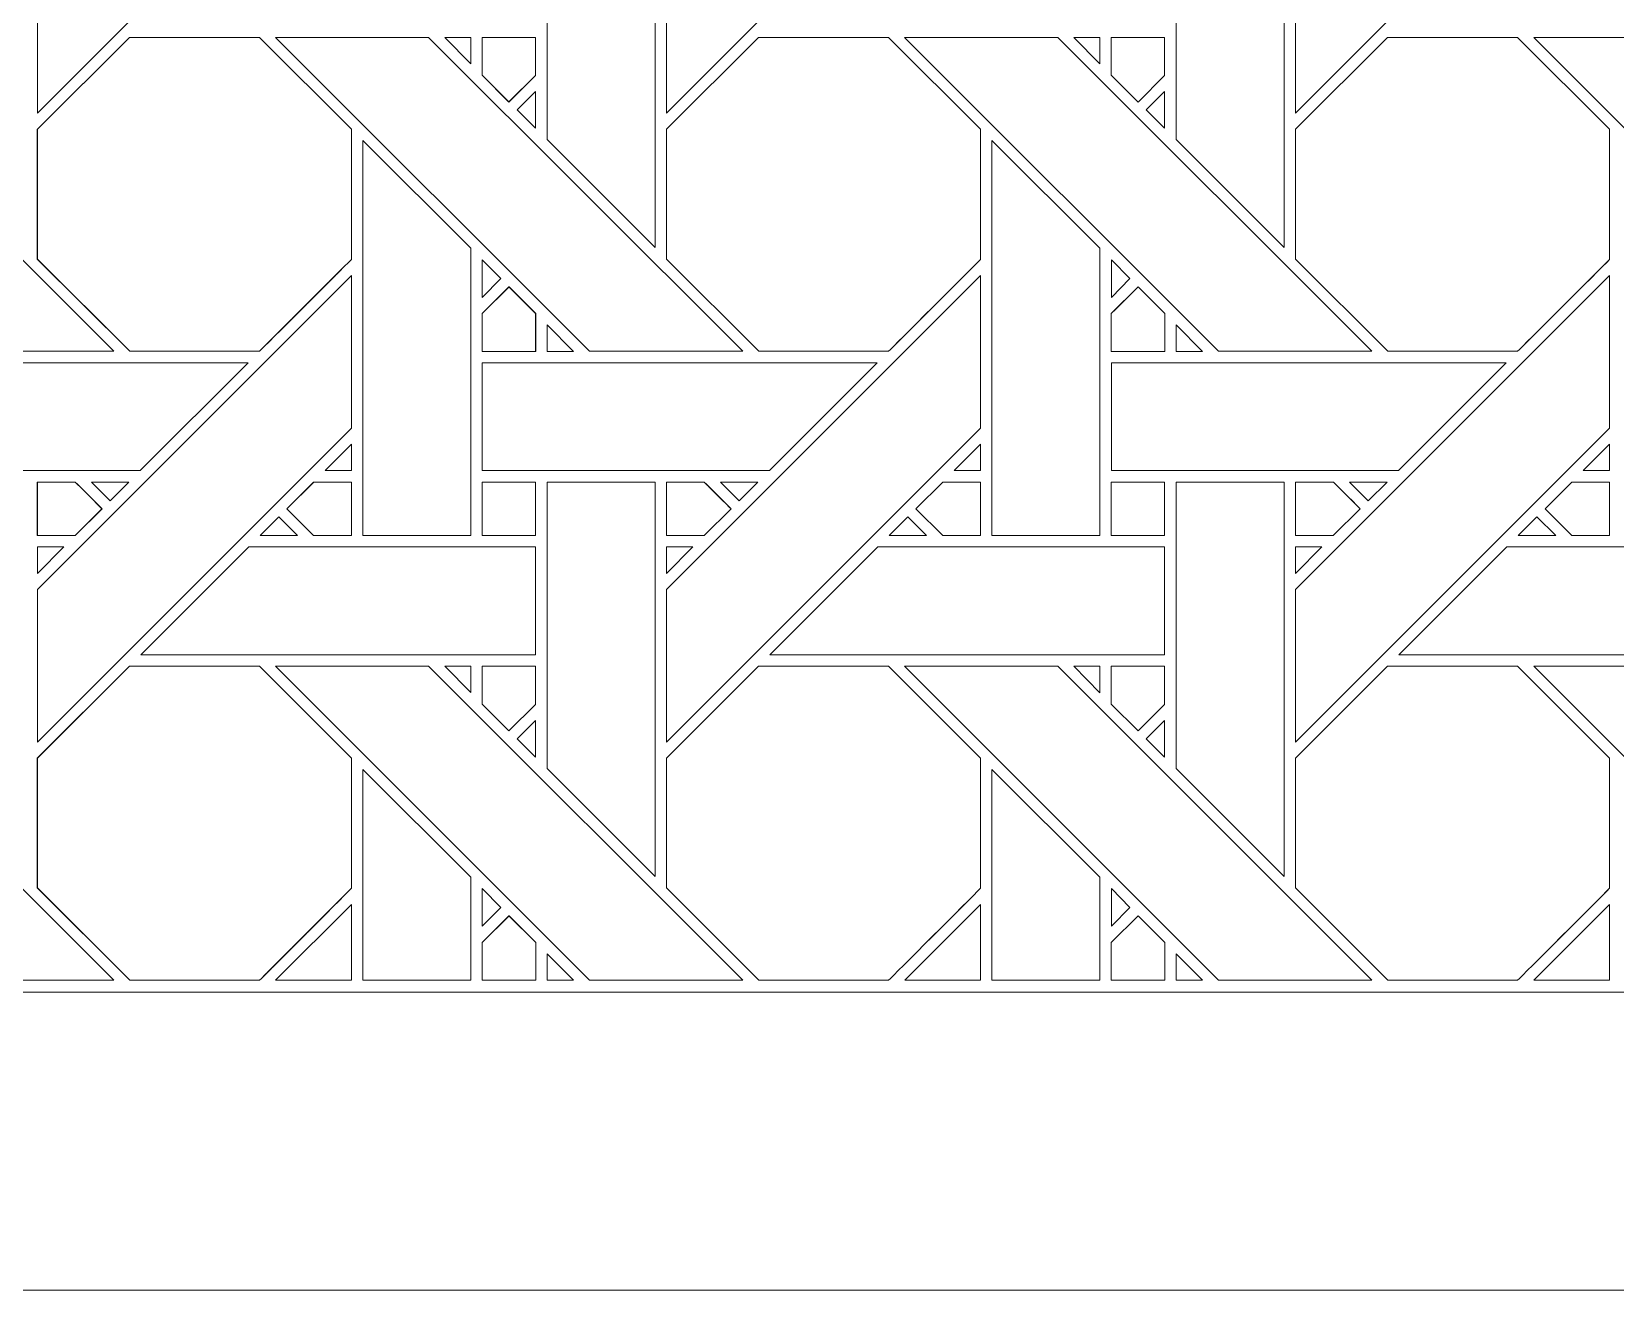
# Model space of a CAD drawing. Header units: inches. Extents: x 3.4 to 21.4, y 4.6 to 13.6.
# Drawn here: x 5.496 to 7.885, y 4.595 to 6.493 of the extents above; entities that cross this region are included whole.
import ezdxf

# ---------------------------------------------------------------- set-up
doc = ezdxf.new("R2010")
doc.units = ezdxf.units.IN
doc.header["$MEASUREMENT"] = 0
doc.layers.add('Design', color=7, linetype='Continuous', lineweight=0)

msp = doc.modelspace()

# ---------------------------------------------------------------- linework, layer by layer
at = {"layer": 'Design'}
for points, knots in [([(3.3829, 13.5948), (3.3829, 13.5948), (3.3829, 4.5948), (3.3829, 4.5948), (3.3829, 4.5948), (21.3829, 4.5948), (21.3829, 4.5948), (21.3829, 4.5948), (21.3829, 13.5948), (21.3829, 13.5948), (21.3829, 13.5948), (3.3829, 13.5948), (3.3829, 13.5948)], [0, 0, 0, 0, 1, 1, 1, 2, 2, 2, 3, 3, 3, 4, 4, 4, 4]), ([(3.8379, 13.1448), (3.8379, 13.1448), (3.8379, 5.0448), (3.8379, 5.0448), (3.8379, 5.0448), (20.9329, 5.0448), (20.9329, 5.0448), (20.9329, 5.0448), (20.9329, 13.1448), (20.9329, 13.1448), (20.9329, 13.1448), (3.8379, 13.1448), (3.8379, 13.1448)], [0, 0, 0, 0, 1, 1, 1, 2, 2, 2, 3, 3, 3, 4, 4, 4, 4]), ([(5.5049, 6.6007), (5.5049, 6.6007), (5.9786, 7.0743), (5.9786, 7.0743), (5.9786, 7.0743), (5.9786, 6.8442), (5.9786, 6.8442), (5.9786, 6.8442), (5.5049, 6.3706), (5.5049, 6.3706), (5.5049, 6.3706), (5.5049, 6.6007), (5.5049, 6.6007)], [0, 0, 0, 0, 1, 1, 1, 2, 2, 2, 3, 3, 3, 4, 4, 4, 4]), ([(6.4537, 6.6007), (6.4537, 6.6007), (6.9273, 7.0743), (6.9273, 7.0743), (6.9273, 7.0743), (6.9273, 6.8442), (6.9273, 6.8442), (6.9273, 6.8442), (6.4537, 6.3706), (6.4537, 6.3706), (6.4537, 6.3706), (6.4537, 6.6007), (6.4537, 6.6007)], [0, 0, 0, 0, 1, 1, 1, 2, 2, 2, 3, 3, 3, 4, 4, 4, 4]), ([(7.4024, 6.6007), (7.4024, 6.6007), (7.8761, 7.0743), (7.8761, 7.0743), (7.8761, 7.0743), (7.8761, 6.8442), (7.8761, 6.8442), (7.8761, 6.8442), (7.4024, 6.3706), (7.4024, 6.3706), (7.4024, 6.3706), (7.4024, 6.6007), (7.4024, 6.6007)], [0, 0, 0, 0, 1, 1, 1, 2, 2, 2, 3, 3, 3, 4, 4, 4, 4]), ([(6.4365, 6.7628), (6.4365, 6.7628), (6.4365, 6.1677), (6.4365, 6.1677), (6.4365, 6.1677), (6.2736, 6.3306), (6.2736, 6.3306), (6.2736, 6.3306), (6.2736, 6.7628), (6.2736, 6.7628), (6.2736, 6.7628), (6.4365, 6.7628), (6.4365, 6.7628)], [0, 0, 0, 0, 1, 1, 1, 2, 2, 2, 3, 3, 3, 4, 4, 4, 4]), ([(7.3853, 6.7628), (7.3853, 6.7628), (7.3853, 6.1677), (7.3853, 6.1677), (7.3853, 6.1677), (7.2223, 6.3306), (7.2223, 6.3306), (7.2223, 6.3306), (7.2223, 6.7628), (7.2223, 6.7628), (7.2223, 6.7628), (7.3853, 6.7628), (7.3853, 6.7628)], [0, 0, 0, 0, 1, 1, 1, 2, 2, 2, 3, 3, 3, 4, 4, 4, 4]), ([(4.9154, 6.4849), (4.9154, 6.4849), (5.1463, 6.4849), (5.1463, 6.4849), (5.1463, 6.4849), (5.62, 6.0113), (5.62, 6.0113), (5.62, 6.0113), (5.3889, 6.0113), (5.3889, 6.0113), (5.3889, 6.0113), (4.9154, 6.4849), (4.9154, 6.4849)], [0, 0, 0, 0, 1, 1, 1, 2, 2, 2, 3, 3, 3, 4, 4, 4, 4]), ([(5.8398, 6.0113), (5.8398, 6.0113), (5.6441, 6.0113), (5.6441, 6.0113), (5.6441, 6.0113), (5.5048, 6.1505), (5.5048, 6.1505), (5.5048, 6.1505), (5.5048, 6.3461), (5.5048, 6.3461), (5.5048, 6.3461), (5.6436, 6.4849), (5.6436, 6.4849), (5.6436, 6.4849), (5.8398, 6.4849), (5.8398, 6.4849), (5.8398, 6.4849), (5.9785, 6.3462), (5.9785, 6.3462), (5.9785, 6.3462), (5.9785, 6.1499), (5.9785, 6.1499), (5.9607, 6.132), (5.8488, 6.0203), (5.8398, 6.0113)], [0, 0, 0, 0, 1, 1, 1, 2, 2, 2, 3, 3, 3, 4, 4, 4, 5, 5, 5, 6, 6, 6, 7, 7, 7, 8, 8, 8, 8]), ([(5.5049, 6.1505), (5.5049, 6.1505), (5.5049, 6.3462), (5.5049, 6.3462), (5.5049, 6.3462), (5.6436, 6.4849), (5.6436, 6.4849), (5.6436, 6.4849), (5.8398, 6.4849), (5.8398, 6.4849), (5.8398, 6.4849), (5.9785, 6.3462), (5.9785, 6.3462), (5.9785, 6.3462), (5.9785, 6.1499), (5.9785, 6.1499), (5.9603, 6.1316), (5.8485, 6.02), (5.8398, 6.0113), (5.8398, 6.0113), (5.6441, 6.0113), (5.6441, 6.0113), (5.6441, 6.0113), (5.5049, 6.1505), (5.5049, 6.1505)], [0, 0, 0, 0, 1, 1, 1, 2, 2, 2, 3, 3, 3, 4, 4, 4, 5, 5, 5, 6, 6, 6, 7, 7, 7, 8, 8, 8, 8]), ([(5.8641, 6.4849), (5.8641, 6.4849), (6.095, 6.4849), (6.095, 6.4849), (6.095, 6.4849), (6.5687, 6.0113), (6.5687, 6.0113), (6.5687, 6.0113), (6.3377, 6.0113), (6.3377, 6.0113), (6.3377, 6.0113), (5.8641, 6.4849), (5.8641, 6.4849)], [0, 0, 0, 0, 1, 1, 1, 2, 2, 2, 3, 3, 3, 4, 4, 4, 4]), ([(6.1586, 6.4849), (6.1586, 6.4849), (6.1586, 6.4451), (6.1586, 6.4451), (6.1586, 6.4451), (6.1192, 6.4849), (6.1192, 6.4849), (6.1192, 6.4849), (6.1586, 6.4849), (6.1586, 6.4849)], [0, 0, 0, 0, 1, 1, 1, 2, 2, 2, 3, 3, 3, 3]), ([(6.256, 6.4849), (6.256, 6.4849), (6.256, 6.4273), (6.256, 6.4273), (6.256, 6.4273), (6.216, 6.3873), (6.216, 6.3873), (6.216, 6.3873), (6.1757, 6.4277), (6.1757, 6.4277), (6.1757, 6.4277), (6.1757, 6.4849), (6.1757, 6.4849), (6.1757, 6.4849), (6.256, 6.4849), (6.256, 6.4849)], [0, 0, 0, 0, 1, 1, 1, 2, 2, 2, 3, 3, 3, 4, 4, 4, 5, 5, 5, 5]), ([(6.2161, 6.3874), (6.2161, 6.3874), (6.1757, 6.4277), (6.1757, 6.4277), (6.1757, 6.4277), (6.1757, 6.4849), (6.1757, 6.4849), (6.1757, 6.4849), (6.256, 6.4849), (6.256, 6.4849), (6.256, 6.4849), (6.256, 6.4273), (6.256, 6.4273), (6.256, 6.4273), (6.2161, 6.3874), (6.2161, 6.3874)], [0, 0, 0, 0, 1, 1, 1, 2, 2, 2, 3, 3, 3, 4, 4, 4, 5, 5, 5, 5]), ([(6.5923, 6.4849), (6.5923, 6.4849), (6.7885, 6.4849), (6.7885, 6.4849), (6.7885, 6.4849), (6.9273, 6.3462), (6.9273, 6.3462), (6.9273, 6.3462), (6.9273, 6.1499), (6.9273, 6.1499), (6.9095, 6.132), (6.7976, 6.0203), (6.7886, 6.0113), (6.7886, 6.0113), (6.5929, 6.0113), (6.5929, 6.0113), (6.5929, 6.0113), (6.4536, 6.1505), (6.4536, 6.1505), (6.4536, 6.1505), (6.4536, 6.3462), (6.4536, 6.3462), (6.4536, 6.3462), (6.5923, 6.4849), (6.5923, 6.4849)], [0, 0, 0, 0, 1, 1, 1, 2, 2, 2, 3, 3, 3, 4, 4, 4, 5, 5, 5, 6, 6, 6, 7, 7, 7, 8, 8, 8, 8]), ([(6.4536, 6.1505), (6.4536, 6.1505), (6.4536, 6.3462), (6.4536, 6.3462), (6.4536, 6.3462), (6.5923, 6.4849), (6.5923, 6.4849), (6.5923, 6.4849), (6.7885, 6.4849), (6.7885, 6.4849), (6.7885, 6.4849), (6.9273, 6.3462), (6.9273, 6.3462), (6.9273, 6.3462), (6.9273, 6.1499), (6.9273, 6.1499), (6.9092, 6.1317), (6.7974, 6.0201), (6.7886, 6.0113), (6.7886, 6.0113), (6.5929, 6.0113), (6.5929, 6.0113), (6.5929, 6.0113), (6.4536, 6.1505), (6.4536, 6.1505)], [0, 0, 0, 0, 1, 1, 1, 2, 2, 2, 3, 3, 3, 4, 4, 4, 5, 5, 5, 6, 6, 6, 7, 7, 7, 8, 8, 8, 8]), ([(6.8128, 6.4849), (6.8128, 6.4849), (7.0438, 6.4849), (7.0438, 6.4849), (7.0438, 6.4849), (7.5174, 6.0113), (7.5174, 6.0113), (7.5174, 6.0113), (7.2864, 6.0113), (7.2864, 6.0113), (7.2864, 6.0113), (6.8128, 6.4849), (6.8128, 6.4849)], [0, 0, 0, 0, 1, 1, 1, 2, 2, 2, 3, 3, 3, 4, 4, 4, 4]), ([(7.1073, 6.4849), (7.1073, 6.4849), (7.1073, 6.4451), (7.1073, 6.4451), (7.1073, 6.4451), (7.0679, 6.4849), (7.0679, 6.4849), (7.0679, 6.4849), (7.1073, 6.4849), (7.1073, 6.4849)], [0, 0, 0, 0, 1, 1, 1, 2, 2, 2, 3, 3, 3, 3]), ([(7.2047, 6.4849), (7.2047, 6.4849), (7.2047, 6.4273), (7.2047, 6.4273), (7.2047, 6.4273), (7.1648, 6.3873), (7.1648, 6.3873), (7.1648, 6.3873), (7.1245, 6.4277), (7.1245, 6.4277), (7.1245, 6.4277), (7.1245, 6.4849), (7.1245, 6.4849), (7.1245, 6.4849), (7.2047, 6.4849), (7.2047, 6.4849)], [0, 0, 0, 0, 1, 1, 1, 2, 2, 2, 3, 3, 3, 4, 4, 4, 5, 5, 5, 5]), ([(7.1648, 6.3873), (7.1648, 6.3873), (7.1245, 6.4277), (7.1245, 6.4277), (7.1245, 6.4277), (7.1245, 6.4849), (7.1245, 6.4849), (7.1245, 6.4849), (7.2047, 6.4849), (7.2047, 6.4849), (7.2047, 6.4849), (7.2047, 6.4273), (7.2047, 6.4273), (7.2047, 6.4273), (7.1648, 6.3873), (7.1648, 6.3873)], [0, 0, 0, 0, 1, 1, 1, 2, 2, 2, 3, 3, 3, 4, 4, 4, 5, 5, 5, 5]), ([(7.5411, 6.4849), (7.5411, 6.4849), (7.7373, 6.4849), (7.7373, 6.4849), (7.7373, 6.4849), (7.876, 6.3462), (7.876, 6.3462), (7.876, 6.3462), (7.876, 6.1499), (7.876, 6.1499), (7.8582, 6.132), (7.7463, 6.0203), (7.7373, 6.0113), (7.7373, 6.0113), (7.5416, 6.0113), (7.5416, 6.0113), (7.5416, 6.0113), (7.4023, 6.1505), (7.4023, 6.1505), (7.4023, 6.1505), (7.4023, 6.3462), (7.4023, 6.3462), (7.4023, 6.3462), (7.5411, 6.4849), (7.5411, 6.4849)], [0, 0, 0, 0, 1, 1, 1, 2, 2, 2, 3, 3, 3, 4, 4, 4, 5, 5, 5, 6, 6, 6, 7, 7, 7, 8, 8, 8, 8]), ([(7.4023, 6.1505), (7.4023, 6.1505), (7.4023, 6.3462), (7.4023, 6.3462), (7.4023, 6.3462), (7.5411, 6.4849), (7.5411, 6.4849), (7.5411, 6.4849), (7.7373, 6.4849), (7.7373, 6.4849), (7.7373, 6.4849), (7.876, 6.3462), (7.876, 6.3462), (7.876, 6.3462), (7.876, 6.1499), (7.876, 6.1499), (7.858, 6.1318), (7.7461, 6.0201), (7.7373, 6.0113), (7.7373, 6.0113), (7.5416, 6.0113), (7.5416, 6.0113), (7.5416, 6.0113), (7.4023, 6.1505), (7.4023, 6.1505)], [0, 0, 0, 0, 1, 1, 1, 2, 2, 2, 3, 3, 3, 4, 4, 4, 5, 5, 5, 6, 6, 6, 7, 7, 7, 8, 8, 8, 8]), ([(7.7616, 6.4849), (7.7616, 6.4849), (7.9925, 6.4849), (7.9925, 6.4849), (7.9925, 6.4849), (8.4661, 6.0113), (8.4661, 6.0113), (8.4661, 6.0113), (8.2351, 6.0113), (8.2351, 6.0113), (8.2351, 6.0113), (7.7616, 6.4849), (7.7616, 6.4849)], [0, 0, 0, 0, 1, 1, 1, 2, 2, 2, 3, 3, 3, 4, 4, 4, 4]), ([(6.2561, 6.4031), (6.2561, 6.4031), (6.2561, 6.3479), (6.2561, 6.3479), (6.2561, 6.3479), (6.2283, 6.3753), (6.2283, 6.3753), (6.2283, 6.3753), (6.2561, 6.4031), (6.2561, 6.4031)], [0, 0, 0, 0, 1, 1, 1, 2, 2, 2, 3, 3, 3, 3]), ([(7.2048, 6.4031), (7.2048, 6.4031), (7.2048, 6.3479), (7.2048, 6.3479), (7.2048, 6.3479), (7.177, 6.3753), (7.177, 6.3753), (7.177, 6.3753), (7.2048, 6.4031), (7.2048, 6.4031)], [0, 0, 0, 0, 1, 1, 1, 2, 2, 2, 3, 3, 3, 3]), ([(6.1585, 6.1669), (6.1585, 6.1669), (6.1585, 5.7333), (6.1585, 5.7333), (6.1585, 5.7333), (5.9957, 5.7333), (5.9957, 5.7333), (5.9957, 5.7333), (5.9957, 6.3291), (5.9957, 6.3291), (5.9957, 6.3291), (6.1585, 6.1669), (6.1585, 6.1669)], [0, 0, 0, 0, 1, 1, 1, 2, 2, 2, 3, 3, 3, 4, 4, 4, 4]), ([(7.1072, 6.1669), (7.1072, 6.1669), (7.1072, 5.7333), (7.1072, 5.7333), (7.1072, 5.7333), (6.9445, 5.7333), (6.9445, 5.7333), (6.9445, 5.7333), (6.9445, 6.3291), (6.9445, 6.3291), (6.9445, 6.3291), (7.1072, 6.1669), (7.1072, 6.1669)], [0, 0, 0, 0, 1, 1, 1, 2, 2, 2, 3, 3, 3, 4, 4, 4, 4]), ([(6.1758, 6.0927), (6.1758, 6.0927), (6.1758, 6.1495), (6.1758, 6.1495), (6.1758, 6.1495), (6.204, 6.1209), (6.204, 6.1209), (6.204, 6.1209), (6.1758, 6.0927), (6.1758, 6.0927)], [0, 0, 0, 0, 1, 1, 1, 2, 2, 2, 3, 3, 3, 3]), ([(7.1246, 6.0927), (7.1246, 6.0927), (7.1246, 6.1495), (7.1246, 6.1495), (7.1246, 6.1495), (7.1527, 6.1209), (7.1527, 6.1209), (7.1527, 6.1209), (7.1246, 6.0927), (7.1246, 6.0927)], [0, 0, 0, 0, 1, 1, 1, 2, 2, 2, 3, 3, 3, 3]), ([(5.5049, 5.6519), (5.5049, 5.6519), (5.9786, 6.1255), (5.9786, 6.1255), (5.9786, 6.1255), (5.9786, 5.8955), (5.9786, 5.8955), (5.9786, 5.8955), (5.5049, 5.4218), (5.5049, 5.4218), (5.5049, 5.4218), (5.5049, 5.6519), (5.5049, 5.6519)], [0, 0, 0, 0, 1, 1, 1, 2, 2, 2, 3, 3, 3, 4, 4, 4, 4]), ([(6.4537, 5.6519), (6.4537, 5.6519), (6.9273, 6.1255), (6.9273, 6.1255), (6.9273, 6.1255), (6.9273, 5.8955), (6.9273, 5.8955), (6.9273, 5.8955), (6.4537, 5.4218), (6.4537, 5.4218), (6.4537, 5.4218), (6.4537, 5.6519), (6.4537, 5.6519)], [0, 0, 0, 0, 1, 1, 1, 2, 2, 2, 3, 3, 3, 4, 4, 4, 4]), ([(7.4024, 5.6519), (7.4024, 5.6519), (7.8761, 6.1255), (7.8761, 6.1255), (7.8761, 6.1255), (7.8761, 5.8955), (7.8761, 5.8955), (7.8761, 5.8955), (7.4024, 5.4218), (7.4024, 5.4218), (7.4024, 5.4218), (7.4024, 5.6519), (7.4024, 5.6519)], [0, 0, 0, 0, 1, 1, 1, 2, 2, 2, 3, 3, 3, 4, 4, 4, 4]), ([(6.1757, 6.011), (6.1757, 6.011), (6.1757, 6.0683), (6.1757, 6.0683), (6.1757, 6.0683), (6.216, 6.1086), (6.216, 6.1086), (6.216, 6.1086), (6.2563, 6.0683), (6.2563, 6.0683), (6.2563, 6.0683), (6.2563, 6.011), (6.2563, 6.011), (6.2563, 6.011), (6.1757, 6.011), (6.1757, 6.011)], [0, 0, 0, 0, 1, 1, 1, 2, 2, 2, 3, 3, 3, 4, 4, 4, 5, 5, 5, 5]), ([(6.2162, 6.1086), (6.2162, 6.1086), (6.2565, 6.0683), (6.2565, 6.0683), (6.2565, 6.0683), (6.2565, 6.011), (6.2565, 6.011), (6.2565, 6.011), (6.1758, 6.011), (6.1758, 6.011), (6.1758, 6.011), (6.1758, 6.0683), (6.1758, 6.0683), (6.1758, 6.0683), (6.2162, 6.1086), (6.2162, 6.1086)], [0, 0, 0, 0, 1, 1, 1, 2, 2, 2, 3, 3, 3, 4, 4, 4, 5, 5, 5, 5]), ([(7.1245, 6.011), (7.1245, 6.011), (7.1245, 6.0683), (7.1245, 6.0683), (7.1245, 6.0683), (7.1648, 6.1086), (7.1648, 6.1086), (7.1648, 6.1086), (7.2051, 6.0683), (7.2051, 6.0683), (7.2051, 6.0683), (7.2051, 6.011), (7.2051, 6.011), (7.2051, 6.011), (7.1245, 6.011), (7.1245, 6.011)], [0, 0, 0, 0, 1, 1, 1, 2, 2, 2, 3, 3, 3, 4, 4, 4, 5, 5, 5, 5]), ([(7.1309, 6.0746), (7.1309, 6.0746), (7.1648, 6.1086), (7.1648, 6.1086), (7.1648, 6.1086), (7.2051, 6.0683), (7.2051, 6.0683), (7.2051, 6.0683), (7.2051, 6.011), (7.2051, 6.011), (7.2051, 6.011), (7.1245, 6.011), (7.1245, 6.011), (7.1245, 6.011), (7.1245, 6.0683), (7.1245, 6.0683), (7.1245, 6.0683), (7.1309, 6.0746), (7.1309, 6.0746)], [0, 0, 0, 0, 1, 1, 1, 2, 2, 2, 3, 3, 3, 4, 4, 4, 5, 5, 5, 6, 6, 6, 6]), ([(6.3134, 6.0112), (6.3134, 6.0112), (6.2737, 6.0112), (6.2737, 6.0112), (6.2737, 6.0112), (6.2737, 6.051), (6.2737, 6.051), (6.2737, 6.051), (6.3134, 6.0112), (6.3134, 6.0112)], [0, 0, 0, 0, 1, 1, 1, 2, 2, 2, 3, 3, 3, 3]), ([(7.2622, 6.0112), (7.2622, 6.0112), (7.2225, 6.0112), (7.2225, 6.0112), (7.2225, 6.0112), (7.2225, 6.051), (7.2225, 6.051), (7.2225, 6.051), (7.2622, 6.0112), (7.2622, 6.0112)], [0, 0, 0, 0, 1, 1, 1, 2, 2, 2, 3, 3, 3, 3]), ([(5.2271, 5.8313), (5.2271, 5.8313), (5.2271, 5.994), (5.2271, 5.994), (5.2271, 5.994), (5.8228, 5.994), (5.8228, 5.994), (5.8228, 5.994), (5.6601, 5.8313), (5.6601, 5.8313), (5.6601, 5.8313), (5.2271, 5.8313), (5.2271, 5.8313)], [0, 0, 0, 0, 1, 1, 1, 2, 2, 2, 3, 3, 3, 4, 4, 4, 4]), ([(6.1758, 5.8313), (6.1758, 5.8313), (6.1758, 5.994), (6.1758, 5.994), (6.1758, 5.994), (6.7715, 5.994), (6.7715, 5.994), (6.7715, 5.994), (6.6088, 5.8313), (6.6088, 5.8313), (6.6088, 5.8313), (6.1758, 5.8313), (6.1758, 5.8313)], [0, 0, 0, 0, 1, 1, 1, 2, 2, 2, 3, 3, 3, 4, 4, 4, 4]), ([(7.1246, 5.8313), (7.1246, 5.8313), (7.1246, 5.994), (7.1246, 5.994), (7.1246, 5.994), (7.7202, 5.994), (7.7202, 5.994), (7.7202, 5.994), (7.5575, 5.8313), (7.5575, 5.8313), (7.5575, 5.8313), (7.1246, 5.8313), (7.1246, 5.8313)], [0, 0, 0, 0, 1, 1, 1, 2, 2, 2, 3, 3, 3, 4, 4, 4, 4]), ([(5.9389, 5.8313), (5.9389, 5.8313), (5.9786, 5.8711), (5.9786, 5.8711), (5.9786, 5.8711), (5.9786, 5.8313), (5.9786, 5.8313), (5.9786, 5.8313), (5.9389, 5.8313), (5.9389, 5.8313)], [0, 0, 0, 0, 1, 1, 1, 2, 2, 2, 3, 3, 3, 3]), ([(6.8876, 5.8313), (6.8876, 5.8313), (6.9273, 5.8711), (6.9273, 5.8711), (6.9273, 5.8711), (6.9273, 5.8313), (6.9273, 5.8313), (6.9273, 5.8313), (6.8876, 5.8313), (6.8876, 5.8313)], [0, 0, 0, 0, 1, 1, 1, 2, 2, 2, 3, 3, 3, 3]), ([(7.8363, 5.8313), (7.8363, 5.8313), (7.8761, 5.8711), (7.8761, 5.8711), (7.8761, 5.8711), (7.8761, 5.8313), (7.8761, 5.8313), (7.8761, 5.8313), (7.8363, 5.8313), (7.8363, 5.8313)], [0, 0, 0, 0, 1, 1, 1, 2, 2, 2, 3, 3, 3, 3]), ([(5.5048, 5.7332), (5.5048, 5.7332), (5.5048, 5.814), (5.5048, 5.814), (5.5048, 5.814), (5.5619, 5.814), (5.5619, 5.814), (5.567, 5.8089), (5.5978, 5.7781), (5.6022, 5.7736), (5.6022, 5.7736), (5.5618, 5.7332), (5.5618, 5.7332), (5.5618, 5.7332), (5.5048, 5.7332), (5.5048, 5.7332)], [0, 0, 0, 0, 1, 1, 1, 2, 2, 2, 3, 3, 3, 4, 4, 4, 5, 5, 5, 5]), ([(5.5049, 5.7333), (5.5049, 5.7333), (5.5049, 5.814), (5.5049, 5.814), (5.5049, 5.814), (5.562, 5.814), (5.562, 5.814), (5.5677, 5.8084), (5.6024, 5.7737), (5.6024, 5.7737), (5.6024, 5.7737), (5.5619, 5.7333), (5.5619, 5.7333), (5.5619, 5.7333), (5.5049, 5.7333), (5.5049, 5.7333)], [0, 0, 0, 0, 1, 1, 1, 2, 2, 2, 3, 3, 3, 4, 4, 4, 5, 5, 5, 5]), ([(5.5864, 5.814), (5.5864, 5.814), (5.6428, 5.814), (5.6428, 5.814), (5.6428, 5.814), (5.6146, 5.7859), (5.6146, 5.7859), (5.6146, 5.7859), (5.5864, 5.814), (5.5864, 5.814)], [0, 0, 0, 0, 1, 1, 1, 2, 2, 2, 3, 3, 3, 3]), ([(5.9214, 5.7332), (5.9214, 5.7332), (5.881, 5.7736), (5.881, 5.7736), (5.881, 5.7736), (5.9214, 5.814), (5.9214, 5.814), (5.9214, 5.814), (5.9785, 5.814), (5.9785, 5.814), (5.9785, 5.814), (5.9785, 5.7332), (5.9785, 5.7332), (5.9785, 5.7332), (5.9214, 5.7332), (5.9214, 5.7332)], [0, 0, 0, 0, 1, 1, 1, 2, 2, 2, 3, 3, 3, 4, 4, 4, 5, 5, 5, 5]), ([(5.8811, 5.7736), (5.8811, 5.7736), (5.9216, 5.8141), (5.9216, 5.8141), (5.9216, 5.8141), (5.9786, 5.8141), (5.9786, 5.8141), (5.9786, 5.8141), (5.9786, 5.7333), (5.9786, 5.7333), (5.9786, 5.7333), (5.9215, 5.7333), (5.9215, 5.7333), (5.9215, 5.7333), (5.8811, 5.7736), (5.8811, 5.7736)], [0, 0, 0, 0, 1, 1, 1, 2, 2, 2, 3, 3, 3, 4, 4, 4, 5, 5, 5, 5]), ([(6.1758, 5.7333), (6.1758, 5.7333), (6.1758, 5.814), (6.1758, 5.814), (6.1758, 5.814), (6.256, 5.814), (6.256, 5.814), (6.256, 5.814), (6.256, 5.7333), (6.256, 5.7333), (6.256, 5.7333), (6.1758, 5.7333), (6.1758, 5.7333)], [0, 0, 0, 0, 1, 1, 1, 2, 2, 2, 3, 3, 3, 4, 4, 4, 4]), ([(6.1758, 5.814), (6.1758, 5.814), (6.256, 5.814), (6.256, 5.814), (6.256, 5.814), (6.256, 5.7333), (6.256, 5.7333), (6.256, 5.7333), (6.1758, 5.7333), (6.1758, 5.7333), (6.1758, 5.7333), (6.1758, 5.814), (6.1758, 5.814)], [0, 0, 0, 0, 1, 1, 1, 2, 2, 2, 3, 3, 3, 4, 4, 4, 4]), ([(6.4365, 5.814), (6.4365, 5.814), (6.4365, 5.2189), (6.4365, 5.2189), (6.4365, 5.2189), (6.2736, 5.3818), (6.2736, 5.3818), (6.2736, 5.3818), (6.2736, 5.814), (6.2736, 5.814), (6.2736, 5.814), (6.4365, 5.814), (6.4365, 5.814)], [0, 0, 0, 0, 1, 1, 1, 2, 2, 2, 3, 3, 3, 4, 4, 4, 4]), ([(6.5107, 5.814), (6.5158, 5.8089), (6.5466, 5.7781), (6.551, 5.7737), (6.551, 5.7737), (6.5106, 5.7332), (6.5106, 5.7332), (6.5106, 5.7332), (6.4536, 5.7332), (6.4536, 5.7332), (6.4536, 5.7332), (6.4536, 5.814), (6.4536, 5.814), (6.4536, 5.814), (6.5107, 5.814), (6.5107, 5.814)], [0, 0, 0, 0, 1, 1, 1, 2, 2, 2, 3, 3, 3, 4, 4, 4, 5, 5, 5, 5]), ([(6.4536, 5.814), (6.4536, 5.814), (6.5107, 5.814), (6.5107, 5.814), (6.516, 5.8087), (6.5468, 5.7778), (6.551, 5.7737), (6.551, 5.7737), (6.5106, 5.7332), (6.5106, 5.7332), (6.5106, 5.7332), (6.4536, 5.7332), (6.4536, 5.7332), (6.4536, 5.7332), (6.4536, 5.814), (6.4536, 5.814)], [0, 0, 0, 0, 1, 1, 1, 2, 2, 2, 3, 3, 3, 4, 4, 4, 5, 5, 5, 5]), ([(6.5916, 5.814), (6.5916, 5.814), (6.5633, 5.7859), (6.5633, 5.7859), (6.5633, 5.7859), (6.5351, 5.814), (6.5351, 5.814), (6.5351, 5.814), (6.5916, 5.814), (6.5916, 5.814)], [0, 0, 0, 0, 1, 1, 1, 2, 2, 2, 3, 3, 3, 3]), ([(6.8702, 5.7332), (6.8702, 5.7332), (6.8298, 5.7736), (6.8298, 5.7736), (6.8298, 5.7736), (6.8702, 5.814), (6.8702, 5.814), (6.8702, 5.814), (6.9273, 5.814), (6.9273, 5.814), (6.9273, 5.814), (6.9273, 5.7332), (6.9273, 5.7332), (6.9273, 5.7332), (6.8702, 5.7332), (6.8702, 5.7332)], [0, 0, 0, 0, 1, 1, 1, 2, 2, 2, 3, 3, 3, 4, 4, 4, 5, 5, 5, 5]), ([(6.8298, 5.7736), (6.8298, 5.7736), (6.8702, 5.814), (6.8702, 5.814), (6.8702, 5.814), (6.9273, 5.814), (6.9273, 5.814), (6.9273, 5.814), (6.9273, 5.7332), (6.9273, 5.7332), (6.9273, 5.7332), (6.8702, 5.7332), (6.8702, 5.7332), (6.8702, 5.7332), (6.8298, 5.7736), (6.8298, 5.7736)], [0, 0, 0, 0, 1, 1, 1, 2, 2, 2, 3, 3, 3, 4, 4, 4, 5, 5, 5, 5]), ([(7.1245, 5.7332), (7.1245, 5.7332), (7.1245, 5.814), (7.1245, 5.814), (7.1245, 5.814), (7.2047, 5.814), (7.2047, 5.814), (7.2047, 5.814), (7.2047, 5.7332), (7.2047, 5.7332), (7.2047, 5.7332), (7.1245, 5.7332), (7.1245, 5.7332)], [0, 0, 0, 0, 1, 1, 1, 2, 2, 2, 3, 3, 3, 4, 4, 4, 4]), ([(7.2047, 5.814), (7.2047, 5.814), (7.2047, 5.7332), (7.2047, 5.7332), (7.2047, 5.7332), (7.1245, 5.7332), (7.1245, 5.7332), (7.1245, 5.7332), (7.1245, 5.814), (7.1245, 5.814), (7.1245, 5.814), (7.2047, 5.814), (7.2047, 5.814)], [0, 0, 0, 0, 1, 1, 1, 2, 2, 2, 3, 3, 3, 4, 4, 4, 4]), ([(7.3853, 5.814), (7.3853, 5.814), (7.3853, 5.2189), (7.3853, 5.2189), (7.3853, 5.2189), (7.2223, 5.3818), (7.2223, 5.3818), (7.2223, 5.3818), (7.2223, 5.814), (7.2223, 5.814), (7.2223, 5.814), (7.3853, 5.814), (7.3853, 5.814)], [0, 0, 0, 0, 1, 1, 1, 2, 2, 2, 3, 3, 3, 4, 4, 4, 4]), ([(7.4594, 5.814), (7.4646, 5.8089), (7.4953, 5.7781), (7.4998, 5.7737), (7.4998, 5.7737), (7.4593, 5.7332), (7.4593, 5.7332), (7.4593, 5.7332), (7.4023, 5.7332), (7.4023, 5.7332), (7.4023, 5.7332), (7.4023, 5.814), (7.4023, 5.814), (7.4023, 5.814), (7.4594, 5.814), (7.4594, 5.814)], [0, 0, 0, 0, 1, 1, 1, 2, 2, 2, 3, 3, 3, 4, 4, 4, 5, 5, 5, 5]), ([(7.4023, 5.814), (7.4023, 5.814), (7.4594, 5.814), (7.4594, 5.814), (7.4651, 5.8084), (7.4998, 5.7737), (7.4998, 5.7737), (7.4998, 5.7737), (7.4593, 5.7332), (7.4593, 5.7332), (7.4593, 5.7332), (7.4023, 5.7332), (7.4023, 5.7332), (7.4023, 5.7332), (7.4023, 5.814), (7.4023, 5.814)], [0, 0, 0, 0, 1, 1, 1, 2, 2, 2, 3, 3, 3, 4, 4, 4, 5, 5, 5, 5]), ([(7.5403, 5.814), (7.5403, 5.814), (7.512, 5.7859), (7.512, 5.7859), (7.512, 5.7859), (7.4838, 5.814), (7.4838, 5.814), (7.4838, 5.814), (7.5403, 5.814), (7.5403, 5.814)], [0, 0, 0, 0, 1, 1, 1, 2, 2, 2, 3, 3, 3, 3]), ([(7.876, 5.814), (7.876, 5.814), (7.876, 5.7332), (7.876, 5.7332), (7.876, 5.7332), (7.8189, 5.7332), (7.8189, 5.7332), (7.8189, 5.7332), (7.7786, 5.7736), (7.7786, 5.7736), (7.7786, 5.7736), (7.819, 5.814), (7.819, 5.814), (7.819, 5.814), (7.876, 5.814), (7.876, 5.814)], [0, 0, 0, 0, 1, 1, 1, 2, 2, 2, 3, 3, 3, 4, 4, 4, 5, 5, 5, 5]), ([(7.7786, 5.7736), (7.7786, 5.7736), (7.819, 5.814), (7.819, 5.814), (7.819, 5.814), (7.876, 5.814), (7.876, 5.814), (7.876, 5.814), (7.876, 5.7332), (7.876, 5.7332), (7.876, 5.7332), (7.8189, 5.7332), (7.8189, 5.7332), (7.8189, 5.7332), (7.7786, 5.7736), (7.7786, 5.7736)], [0, 0, 0, 0, 1, 1, 1, 2, 2, 2, 3, 3, 3, 4, 4, 4, 5, 5, 5, 5]), ([(5.8973, 5.7333), (5.8973, 5.7333), (5.8408, 5.7333), (5.8408, 5.7333), (5.8408, 5.7333), (5.869, 5.7615), (5.869, 5.7615), (5.869, 5.7615), (5.8973, 5.7333), (5.8973, 5.7333)], [0, 0, 0, 0, 1, 1, 1, 2, 2, 2, 3, 3, 3, 3]), ([(6.846, 5.7333), (6.846, 5.7333), (6.7895, 5.7333), (6.7895, 5.7333), (6.7895, 5.7333), (6.8178, 5.7615), (6.8178, 5.7615), (6.8178, 5.7615), (6.846, 5.7333), (6.846, 5.7333)], [0, 0, 0, 0, 1, 1, 1, 2, 2, 2, 3, 3, 3, 3]), ([(7.7947, 5.7333), (7.7947, 5.7333), (7.7382, 5.7333), (7.7382, 5.7333), (7.7382, 5.7333), (7.7665, 5.7615), (7.7665, 5.7615), (7.7665, 5.7615), (7.7947, 5.7333), (7.7947, 5.7333)], [0, 0, 0, 0, 1, 1, 1, 2, 2, 2, 3, 3, 3, 3]), ([(5.5448, 5.7161), (5.5448, 5.7161), (5.5049, 5.6763), (5.5049, 5.6763), (5.5049, 5.6763), (5.5049, 5.7161), (5.5049, 5.7161), (5.5049, 5.7161), (5.5448, 5.7161), (5.5448, 5.7161)], [0, 0, 0, 0, 1, 1, 1, 2, 2, 2, 3, 3, 3, 3]), ([(5.6608, 5.5533), (5.6608, 5.5533), (5.8236, 5.7161), (5.8236, 5.7161), (5.8236, 5.7161), (6.2561, 5.7161), (6.2561, 5.7161), (6.2561, 5.7161), (6.2561, 5.5533), (6.2561, 5.5533), (6.2561, 5.5533), (5.6608, 5.5533), (5.6608, 5.5533)], [0, 0, 0, 0, 1, 1, 1, 2, 2, 2, 3, 3, 3, 4, 4, 4, 4]), ([(6.4935, 5.7161), (6.4935, 5.7161), (6.4537, 5.6763), (6.4537, 5.6763), (6.4537, 5.6763), (6.4537, 5.7161), (6.4537, 5.7161), (6.4537, 5.7161), (6.4935, 5.7161), (6.4935, 5.7161)], [0, 0, 0, 0, 1, 1, 1, 2, 2, 2, 3, 3, 3, 3]), ([(6.6095, 5.5533), (6.6095, 5.5533), (6.7724, 5.7161), (6.7724, 5.7161), (6.7724, 5.7161), (7.2048, 5.7161), (7.2048, 5.7161), (7.2048, 5.7161), (7.2048, 5.5533), (7.2048, 5.5533), (7.2048, 5.5533), (6.6095, 5.5533), (6.6095, 5.5533)], [0, 0, 0, 0, 1, 1, 1, 2, 2, 2, 3, 3, 3, 4, 4, 4, 4]), ([(7.4422, 5.7161), (7.4422, 5.7161), (7.4024, 5.6763), (7.4024, 5.6763), (7.4024, 5.6763), (7.4024, 5.7161), (7.4024, 5.7161), (7.4024, 5.7161), (7.4422, 5.7161), (7.4422, 5.7161)], [0, 0, 0, 0, 1, 1, 1, 2, 2, 2, 3, 3, 3, 3]), ([(7.5582, 5.5533), (7.5582, 5.5533), (7.7211, 5.7161), (7.7211, 5.7161), (7.7211, 5.7161), (8.1535, 5.7161), (8.1535, 5.7161), (8.1535, 5.7161), (8.1535, 5.5533), (8.1535, 5.5533), (8.1535, 5.5533), (7.5582, 5.5533), (7.5582, 5.5533)], [0, 0, 0, 0, 1, 1, 1, 2, 2, 2, 3, 3, 3, 4, 4, 4, 4]), ([(4.9154, 5.5362), (4.9154, 5.5362), (5.1463, 5.5362), (5.1463, 5.5362), (5.1463, 5.5362), (5.62, 5.0625), (5.62, 5.0625), (5.62, 5.0625), (5.3889, 5.0625), (5.3889, 5.0625), (5.3889, 5.0625), (4.9154, 5.5362), (4.9154, 5.5362)], [0, 0, 0, 0, 1, 1, 1, 2, 2, 2, 3, 3, 3, 4, 4, 4, 4]), ([(5.6436, 5.5361), (5.6436, 5.5361), (5.8398, 5.5361), (5.8398, 5.5361), (5.8398, 5.5361), (5.9785, 5.3974), (5.9785, 5.3974), (5.9785, 5.3974), (5.9785, 5.2012), (5.9785, 5.2012), (5.9607, 5.1832), (5.8489, 5.0715), (5.8399, 5.0625), (5.8399, 5.0625), (5.6441, 5.0625), (5.6441, 5.0625), (5.6441, 5.0625), (5.5048, 5.2017), (5.5048, 5.2017), (5.5048, 5.2017), (5.5048, 5.3974), (5.5048, 5.3974), (5.5048, 5.3974), (5.6436, 5.5361), (5.6436, 5.5361)], [0, 0, 0, 0, 1, 1, 1, 2, 2, 2, 3, 3, 3, 4, 4, 4, 5, 5, 5, 6, 6, 6, 7, 7, 7, 8, 8, 8, 8]), ([(5.8399, 5.0625), (5.8399, 5.0625), (5.6441, 5.0625), (5.6441, 5.0625), (5.6441, 5.0625), (5.5049, 5.2018), (5.5049, 5.2018), (5.5049, 5.2018), (5.5049, 5.3974), (5.5049, 5.3974), (5.5049, 5.3974), (5.6436, 5.5361), (5.6436, 5.5361), (5.6436, 5.5361), (5.8398, 5.5361), (5.8398, 5.5361), (5.8398, 5.5361), (5.9786, 5.3974), (5.9786, 5.3974), (5.9786, 5.3974), (5.9786, 5.2012), (5.9786, 5.2012), (5.9604, 5.1829), (5.8485, 5.0712), (5.8399, 5.0625)], [0, 0, 0, 0, 1, 1, 1, 2, 2, 2, 3, 3, 3, 4, 4, 4, 5, 5, 5, 6, 6, 6, 7, 7, 7, 8, 8, 8, 8]), ([(5.8641, 5.5362), (5.8641, 5.5362), (6.095, 5.5362), (6.095, 5.5362), (6.095, 5.5362), (6.5687, 5.0625), (6.5687, 5.0625), (6.5687, 5.0625), (6.3376, 5.0625), (6.3376, 5.0625), (6.3376, 5.0625), (5.8641, 5.5362), (5.8641, 5.5362)], [0, 0, 0, 0, 1, 1, 1, 2, 2, 2, 3, 3, 3, 4, 4, 4, 4]), ([(6.1586, 5.5362), (6.1586, 5.5362), (6.1586, 5.4964), (6.1586, 5.4964), (6.1586, 5.4964), (6.1192, 5.5362), (6.1192, 5.5362), (6.1192, 5.5362), (6.1586, 5.5362), (6.1586, 5.5362)], [0, 0, 0, 0, 1, 1, 1, 2, 2, 2, 3, 3, 3, 3]), ([(6.256, 5.5361), (6.256, 5.5361), (6.256, 5.4786), (6.256, 5.4786), (6.256, 5.4786), (6.216, 5.4386), (6.216, 5.4386), (6.216, 5.4386), (6.1757, 5.479), (6.1757, 5.479), (6.1757, 5.479), (6.1757, 5.5361), (6.1757, 5.5361), (6.1757, 5.5361), (6.256, 5.5361), (6.256, 5.5361)], [0, 0, 0, 0, 1, 1, 1, 2, 2, 2, 3, 3, 3, 4, 4, 4, 5, 5, 5, 5]), ([(6.2161, 5.4386), (6.2161, 5.4386), (6.1757, 5.479), (6.1757, 5.479), (6.1757, 5.479), (6.1757, 5.5361), (6.1757, 5.5361), (6.1757, 5.5361), (6.256, 5.5361), (6.256, 5.5361), (6.256, 5.5361), (6.256, 5.4786), (6.256, 5.4786), (6.256, 5.4786), (6.2161, 5.4386), (6.2161, 5.4386)], [0, 0, 0, 0, 1, 1, 1, 2, 2, 2, 3, 3, 3, 4, 4, 4, 5, 5, 5, 5]), ([(6.5923, 5.5361), (6.5923, 5.5361), (6.7885, 5.5361), (6.7885, 5.5361), (6.7885, 5.5361), (6.9273, 5.3974), (6.9273, 5.3974), (6.9273, 5.3974), (6.9273, 5.2012), (6.9273, 5.2012), (6.9095, 5.1833), (6.7976, 5.0715), (6.7886, 5.0625), (6.7886, 5.0625), (6.5929, 5.0625), (6.5929, 5.0625), (6.5929, 5.0625), (6.4536, 5.2018), (6.4536, 5.2018), (6.4536, 5.2018), (6.4536, 5.3974), (6.4536, 5.3974), (6.4536, 5.3974), (6.5923, 5.5361), (6.5923, 5.5361)], [0, 0, 0, 0, 1, 1, 1, 2, 2, 2, 3, 3, 3, 4, 4, 4, 5, 5, 5, 6, 6, 6, 7, 7, 7, 8, 8, 8, 8]), ([(6.7886, 5.0625), (6.7886, 5.0625), (6.5929, 5.0625), (6.5929, 5.0625), (6.5929, 5.0625), (6.4536, 5.2018), (6.4536, 5.2018), (6.4536, 5.2018), (6.4536, 5.3974), (6.4536, 5.3974), (6.4536, 5.3974), (6.5923, 5.5361), (6.5923, 5.5361), (6.5923, 5.5361), (6.7885, 5.5361), (6.7885, 5.5361), (6.7885, 5.5361), (6.9273, 5.3974), (6.9273, 5.3974), (6.9273, 5.3974), (6.9273, 5.2012), (6.9273, 5.2012), (6.9094, 5.1832), (6.7975, 5.0715), (6.7886, 5.0625)], [0, 0, 0, 0, 1, 1, 1, 2, 2, 2, 3, 3, 3, 4, 4, 4, 5, 5, 5, 6, 6, 6, 7, 7, 7, 8, 8, 8, 8]), ([(6.8128, 5.5362), (6.8128, 5.5362), (7.0438, 5.5362), (7.0438, 5.5362), (7.0438, 5.5362), (7.5174, 5.0625), (7.5174, 5.0625), (7.5174, 5.0625), (7.2864, 5.0625), (7.2864, 5.0625), (7.2864, 5.0625), (6.8128, 5.5362), (6.8128, 5.5362)], [0, 0, 0, 0, 1, 1, 1, 2, 2, 2, 3, 3, 3, 4, 4, 4, 4]), ([(7.1073, 5.5362), (7.1073, 5.5362), (7.1073, 5.4963), (7.1073, 5.4963), (7.1073, 5.4963), (7.0679, 5.5362), (7.0679, 5.5362), (7.0679, 5.5362), (7.1073, 5.5362), (7.1073, 5.5362)], [0, 0, 0, 0, 1, 1, 1, 2, 2, 2, 3, 3, 3, 3]), ([(7.1245, 5.5361), (7.1245, 5.5361), (7.2047, 5.5361), (7.2047, 5.5361), (7.2047, 5.5361), (7.2047, 5.4786), (7.2047, 5.4786), (7.2047, 5.4786), (7.1648, 5.4386), (7.1648, 5.4386), (7.1648, 5.4386), (7.1245, 5.4789), (7.1245, 5.4789), (7.1245, 5.4789), (7.1245, 5.5361), (7.1245, 5.5361)], [0, 0, 0, 0, 1, 1, 1, 2, 2, 2, 3, 3, 3, 4, 4, 4, 5, 5, 5, 5]), ([(7.1648, 5.4386), (7.1648, 5.4386), (7.1245, 5.4789), (7.1245, 5.4789), (7.1245, 5.4789), (7.1245, 5.5361), (7.1245, 5.5361), (7.1245, 5.5361), (7.2047, 5.5361), (7.2047, 5.5361), (7.2047, 5.5361), (7.2047, 5.4786), (7.2047, 5.4786), (7.2047, 5.4786), (7.1648, 5.4386), (7.1648, 5.4386)], [0, 0, 0, 0, 1, 1, 1, 2, 2, 2, 3, 3, 3, 4, 4, 4, 5, 5, 5, 5]), ([(7.5411, 5.5361), (7.5411, 5.5361), (7.7373, 5.5361), (7.7373, 5.5361), (7.7373, 5.5361), (7.876, 5.3974), (7.876, 5.3974), (7.876, 5.3974), (7.876, 5.2012), (7.876, 5.2012), (7.8582, 5.1833), (7.7463, 5.0715), (7.7373, 5.0625), (7.7373, 5.0625), (7.5416, 5.0625), (7.5416, 5.0625), (7.5416, 5.0625), (7.4023, 5.2018), (7.4023, 5.2018), (7.4023, 5.2018), (7.4023, 5.3974), (7.4023, 5.3974), (7.4023, 5.3974), (7.5411, 5.5361), (7.5411, 5.5361)], [0, 0, 0, 0, 1, 1, 1, 2, 2, 2, 3, 3, 3, 4, 4, 4, 5, 5, 5, 6, 6, 6, 7, 7, 7, 8, 8, 8, 8]), ([(7.7373, 5.0625), (7.7373, 5.0625), (7.5416, 5.0625), (7.5416, 5.0625), (7.5416, 5.0625), (7.4023, 5.2018), (7.4023, 5.2018), (7.4023, 5.2018), (7.4023, 5.3974), (7.4023, 5.3974), (7.4023, 5.3974), (7.5411, 5.5361), (7.5411, 5.5361), (7.5411, 5.5361), (7.7373, 5.5361), (7.7373, 5.5361), (7.7373, 5.5361), (7.876, 5.3974), (7.876, 5.3974), (7.876, 5.3974), (7.876, 5.2012), (7.876, 5.2012), (7.858, 5.183), (7.7461, 5.0713), (7.7373, 5.0625)], [0, 0, 0, 0, 1, 1, 1, 2, 2, 2, 3, 3, 3, 4, 4, 4, 5, 5, 5, 6, 6, 6, 7, 7, 7, 8, 8, 8, 8]), ([(7.7616, 5.5362), (7.7616, 5.5362), (7.9925, 5.5362), (7.9925, 5.5362), (7.9925, 5.5362), (8.4661, 5.0625), (8.4661, 5.0625), (8.4661, 5.0625), (8.2351, 5.0625), (8.2351, 5.0625), (8.2351, 5.0625), (7.7616, 5.5362), (7.7616, 5.5362)], [0, 0, 0, 0, 1, 1, 1, 2, 2, 2, 3, 3, 3, 4, 4, 4, 4]), ([(6.2561, 5.4543), (6.2561, 5.4543), (6.2561, 5.3992), (6.2561, 5.3992), (6.2561, 5.3992), (6.2283, 5.4266), (6.2283, 5.4266), (6.2283, 5.4266), (6.2561, 5.4543), (6.2561, 5.4543)], [0, 0, 0, 0, 1, 1, 1, 2, 2, 2, 3, 3, 3, 3]), ([(7.2048, 5.4543), (7.2048, 5.4543), (7.2048, 5.3992), (7.2048, 5.3992), (7.2048, 5.3992), (7.177, 5.4266), (7.177, 5.4266), (7.177, 5.4266), (7.2048, 5.4543), (7.2048, 5.4543)], [0, 0, 0, 0, 1, 1, 1, 2, 2, 2, 3, 3, 3, 3]), ([(5.9957, 5.0624), (5.9957, 5.0624), (5.9957, 5.3804), (5.9957, 5.3804), (5.9957, 5.3804), (6.1585, 5.2182), (6.1585, 5.2182), (6.1585, 5.2182), (6.1585, 5.0624), (6.1585, 5.0624), (6.1585, 5.0624), (5.9957, 5.0624), (5.9957, 5.0624)], [0, 0, 0, 0, 1, 1, 1, 2, 2, 2, 3, 3, 3, 4, 4, 4, 4]), ([(6.9445, 5.0624), (6.9445, 5.0624), (6.9445, 5.3804), (6.9445, 5.3804), (6.9445, 5.3804), (7.1072, 5.2182), (7.1072, 5.2182), (7.1072, 5.2182), (7.1072, 5.0624), (7.1072, 5.0624), (7.1072, 5.0624), (6.9445, 5.0624), (6.9445, 5.0624)], [0, 0, 0, 0, 1, 1, 1, 2, 2, 2, 3, 3, 3, 4, 4, 4, 4]), ([(6.204, 5.1722), (6.204, 5.1722), (6.1758, 5.144), (6.1758, 5.144), (6.1758, 5.144), (6.1758, 5.2007), (6.1758, 5.2007), (6.1758, 5.2007), (6.204, 5.1722), (6.204, 5.1722)], [0, 0, 0, 0, 1, 1, 1, 2, 2, 2, 3, 3, 3, 3]), ([(7.1527, 5.1721), (7.1527, 5.1721), (7.1246, 5.144), (7.1246, 5.144), (7.1246, 5.144), (7.1246, 5.2007), (7.1246, 5.2007), (7.1246, 5.2007), (7.1527, 5.1721), (7.1527, 5.1721)], [0, 0, 0, 0, 1, 1, 1, 2, 2, 2, 3, 3, 3, 3]), ([(5.9786, 5.1768), (5.9786, 5.1768), (5.9786, 5.0624), (5.9786, 5.0624), (5.9786, 5.0624), (5.8642, 5.0624), (5.8642, 5.0624), (5.8642, 5.0624), (5.9786, 5.1768), (5.9786, 5.1768)], [0, 0, 0, 0, 1, 1, 1, 2, 2, 2, 3, 3, 3, 3]), ([(6.1757, 5.1196), (6.1757, 5.1196), (6.216, 5.1599), (6.216, 5.1599), (6.216, 5.1599), (6.2564, 5.1196), (6.2564, 5.1196), (6.2564, 5.1196), (6.2564, 5.0624), (6.2564, 5.0624), (6.2564, 5.0624), (6.1757, 5.0624), (6.1757, 5.0624), (6.1757, 5.0624), (6.1757, 5.1196), (6.1757, 5.1196)], [0, 0, 0, 0, 1, 1, 1, 2, 2, 2, 3, 3, 3, 4, 4, 4, 5, 5, 5, 5]), ([(6.1757, 5.0624), (6.1757, 5.0624), (6.1757, 5.1196), (6.1757, 5.1196), (6.1757, 5.1196), (6.2162, 5.1599), (6.2162, 5.1599), (6.2162, 5.1599), (6.2564, 5.1196), (6.2564, 5.1196), (6.2564, 5.1196), (6.2564, 5.0624), (6.2564, 5.0624), (6.2564, 5.0624), (6.1757, 5.0624), (6.1757, 5.0624)], [0, 0, 0, 0, 1, 1, 1, 2, 2, 2, 3, 3, 3, 4, 4, 4, 5, 5, 5, 5]), ([(6.9273, 5.1768), (6.9273, 5.1768), (6.9273, 5.0624), (6.9273, 5.0624), (6.9273, 5.0624), (6.813, 5.0624), (6.813, 5.0624), (6.813, 5.0624), (6.9273, 5.1768), (6.9273, 5.1768)], [0, 0, 0, 0, 1, 1, 1, 2, 2, 2, 3, 3, 3, 3]), ([(7.1245, 5.0624), (7.1245, 5.0624), (7.1245, 5.1196), (7.1245, 5.1196), (7.1245, 5.1196), (7.1648, 5.1599), (7.1648, 5.1599), (7.1648, 5.1599), (7.2051, 5.1196), (7.2051, 5.1196), (7.2051, 5.1196), (7.2051, 5.0624), (7.2051, 5.0624), (7.2051, 5.0624), (7.1245, 5.0624), (7.1245, 5.0624)], [0, 0, 0, 0, 1, 1, 1, 2, 2, 2, 3, 3, 3, 4, 4, 4, 5, 5, 5, 5]), ([(7.1245, 5.0624), (7.1245, 5.0624), (7.1245, 5.1196), (7.1245, 5.1196), (7.1245, 5.1196), (7.1648, 5.1599), (7.1648, 5.1599), (7.1648, 5.1599), (7.2051, 5.1196), (7.2051, 5.1196), (7.2051, 5.1196), (7.2051, 5.0624), (7.2051, 5.0624), (7.2051, 5.0624), (7.1245, 5.0624), (7.1245, 5.0624)], [0, 0, 0, 0, 1, 1, 1, 2, 2, 2, 3, 3, 3, 4, 4, 4, 5, 5, 5, 5]), ([(7.8761, 5.1768), (7.8761, 5.1768), (7.8761, 5.0624), (7.8761, 5.0624), (7.8761, 5.0624), (7.7617, 5.0624), (7.7617, 5.0624), (7.7617, 5.0624), (7.8761, 5.1768), (7.8761, 5.1768)], [0, 0, 0, 0, 1, 1, 1, 2, 2, 2, 3, 3, 3, 3]), ([(6.3134, 5.0625), (6.3134, 5.0625), (6.2737, 5.0625), (6.2737, 5.0625), (6.2737, 5.0625), (6.2737, 5.1023), (6.2737, 5.1023), (6.2737, 5.1023), (6.3134, 5.0625), (6.3134, 5.0625)], [0, 0, 0, 0, 1, 1, 1, 2, 2, 2, 3, 3, 3, 3]), ([(7.2622, 5.0625), (7.2622, 5.0625), (7.2225, 5.0625), (7.2225, 5.0625), (7.2225, 5.0625), (7.2225, 5.1023), (7.2225, 5.1023), (7.2225, 5.1023), (7.2622, 5.0625), (7.2622, 5.0625)], [0, 0, 0, 0, 1, 1, 1, 2, 2, 2, 3, 3, 3, 3])]:
    msp.add_open_spline(points, degree=3, knots=knots, dxfattribs=at)

doc.saveas('drawing.dxf')
